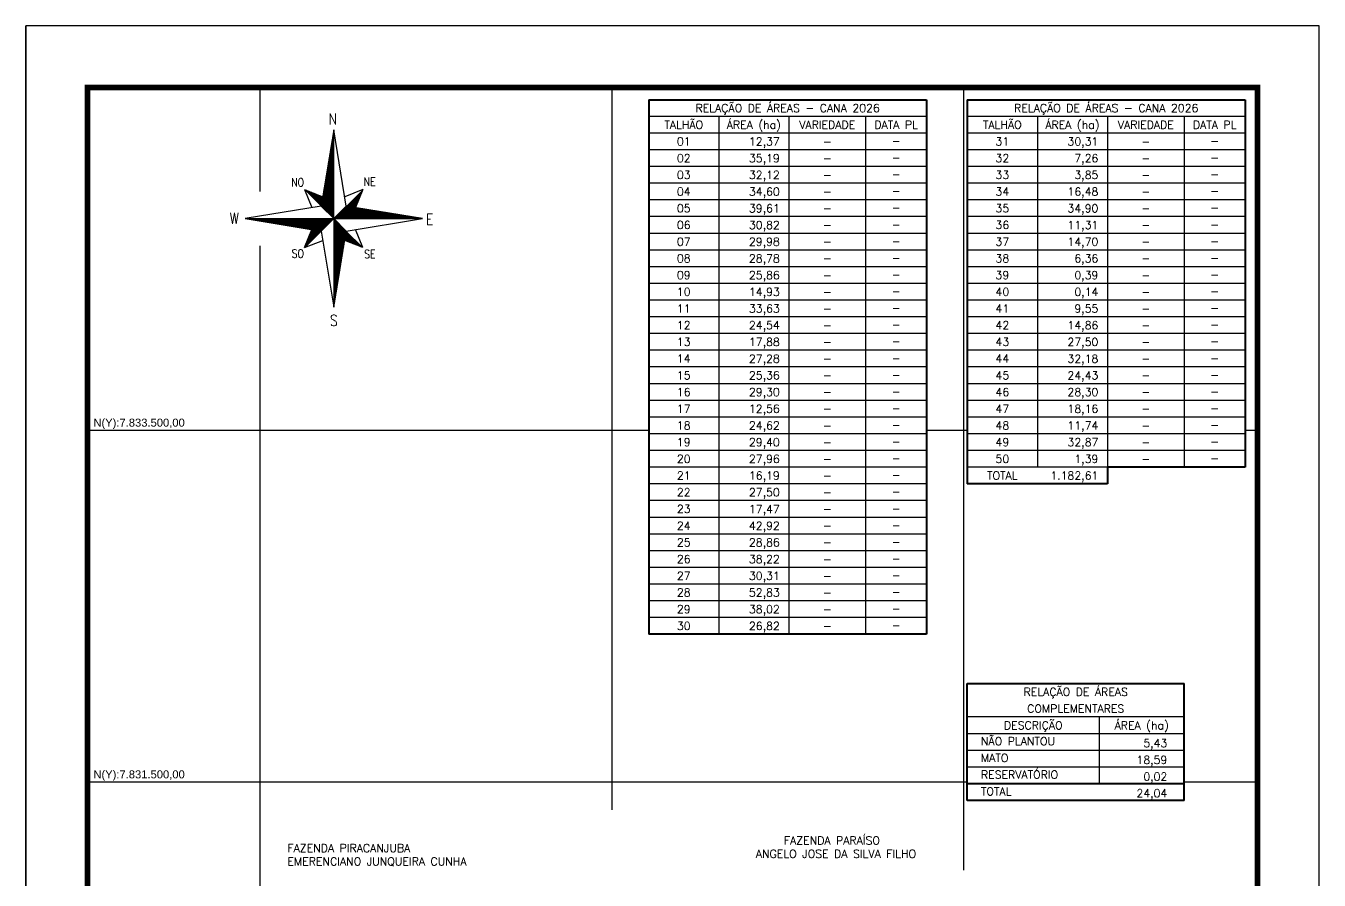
# Model space of a CAD drawing. Header units: millimetres. Extents: x 737971 to 745321, y 7825404 to 7835799.
# Drawn here: x 737971 to 745321, y 7830941 to 7835799 of the extents above; entities that cross this region are included whole.
import ezdxf
from ezdxf.enums import TextEntityAlignment as Align

# ---------------------------------------------------------------- set-up
doc = ezdxf.new("R2010")
doc.units = ezdxf.units.MM
doc.linetypes.add('LIN0', pattern=[0])
for name, color, linetype in [('MALHA', 8, 'Continuous'), ('MARGEM', 5, 'Continuous'), ('QUADRO_DE_AREAS_CANA_2026', 7, 'Continuous'), ('QUADRO_DE_AREAS_COMPLEMENTARES', 7, 'Continuous'), ('SETA_NORTE', 3, 'Continuous'), ('TEXTO', 7, 'Continuous')]:
    doc.layers.add(name, color=color, linetype=linetype)
doc.styles.add('ROMANS', font='romans')
doc.styles.add('Simplex', font='simplex.shx')
doc.styles.get("Standard").update_dxf_attribs({"font": 'arial.ttf'})

# ---------------------------------------------------------------- blocks, each defined once
blk = doc.blocks.new('A$C309442C0')
at = {"layer": 'SETA_NORTE', "linetype": 'Continuous'}
h = blk.add_hatch(dxfattribs=at)
h.set_pattern_fill('ANSI31', color=256, scale=0.1375, angle=-90, style=0)
h.set_pattern_definition([(315, (-215853.3434, 13873.16845), (0.3086963042, 0.3086963042), [])])
h.paths.add_polyline_path([(73.5, 97.4), (74.7, 104.9), (60, 110.8)])
h = blk.add_hatch(dxfattribs=at)
h.set_pattern_fill('ANSI31', color=256, scale=0.1375, angle=180, style=0)
h.set_pattern_definition([(225, (13869.59828, 216024.21475), (0.3086963042, -0.3086963042), [])])
h.paths.add_polyline_path([(93.8, 97.4), (101.4, 96.2), (107.3, 110.8)])
h = blk.add_hatch(dxfattribs=at)
h.set_pattern_fill('ANSI31', color=256, scale=0.1375, style=0)
h.set_pattern_definition([(45, (-13702.2971, -215849.77324), (-0.3086963042, 0.3086963042), [])])
h.paths.add_polyline_path([(73.5, 77), (65.9, 78.3), (60, 63.6)])
h = blk.add_hatch(dxfattribs=at)
h.set_pattern_fill('ANSI31', color=256, scale=0.1375, angle=90, style=0)
h.set_pattern_definition([(135, (216020.6446, -13698.72693), (-0.3086963042, -0.3086963042), [])])
h.paths.add_polyline_path([(93.8, 77), (92.6, 69.5), (107.3, 63.6)])
for p, q in [((83.4, 157.5), (83.7, 157.8)), ((83.5, 158.3), (83.7, 158.4)), ((83.6, 159), (83.7, 159.1)), ((81.3, 145.3), (83.7, 147.6)), ((81.5, 146.1), (83.7, 148.2)), ((81.6, 146.8), (83.7, 148.9)), ((81.7, 147.6), (83.7, 149.5)), ((81.8, 148.3), (83.7, 150.1)), ((82, 149.1), (83.7, 150.8)), ((82.1, 149.9), (83.7, 151.4)), ((82.2, 150.6), (83.7, 152.1)), ((82.3, 151.4), (83.7, 152.7)), ((82.5, 152.2), (83.7, 153.3)), ((82.6, 152.9), (83.7, 154)), ((82.7, 153.7), (83.7, 154.6)), ((82.9, 154.4), (83.7, 155.2)), ((83, 155.2), (83.7, 155.9)), ((83.1, 156), (83.7, 156.5)), ((83.2, 156.7), (83.7, 157.2)), ((79.2, 132.3), (83.7, 136.8)), ((79.3, 133.1), (83.7, 137.4)), ((79.5, 133.8), (83.7, 138)), ((79.6, 134.6), (83.7, 138.7)), ((79.7, 135.4), (83.7, 139.3)), ((79.8, 136.1), (83.7, 140)), ((80, 136.9), (83.7, 140.6)), ((80.1, 137.7), (83.7, 141.2)), ((80.2, 138.4), (83.7, 141.9)), ((80.3, 139.2), (83.7, 142.5)), ((80.5, 139.9), (83.7, 143.1)), ((80.6, 140.7), (83.7, 143.8)), ((80.7, 141.5), (83.7, 144.4)), ((80.8, 142.2), (83.7, 145)), ((81, 143), (83.7, 145.7)), ((81.1, 143.8), (83.7, 146.3)), ((81.2, 144.5), (83.7, 147)), ((77.2, 120.1), (83.7, 126.6)), ((77.3, 120.9), (83.7, 127.2)), ((77.4, 121.6), (83.7, 127.8)), ((77.6, 122.4), (83.7, 128.5)), ((77.7, 123.2), (83.7, 129.1)), ((77.8, 123.9), (83.7, 129.8)), ((78, 124.7), (83.7, 130.4)), ((78.1, 125.5), (83.7, 131)), ((78.2, 126.2), (83.7, 131.7)), ((78.3, 127), (83.7, 132.3)), ((78.5, 127.7), (83.7, 132.9)), ((78.6, 128.5), (83.7, 133.6)), ((78.7, 129.3), (83.7, 134.2)), ((78.8, 130), (83.7, 134.9)), ((79, 130.8), (83.7, 135.5)), ((79.1, 131.6), (83.7, 136.1)), ((75.1, 107.2), (83.7, 115.7)), ((75.2, 107.9), (83.7, 116.4)), ((75.3, 108.7), (83.7, 117)), ((75.4, 109.4), (83.7, 117.7)), ((75.6, 110.2), (83.7, 118.3)), ((75.7, 111), (83.7, 118.9)), ((75.8, 111.7), (83.7, 119.6)), ((75.9, 112.5), (83.7, 120.2)), ((76.1, 113.3), (83.7, 120.8)), ((76.2, 114), (83.7, 121.5)), ((76.3, 114.8), (83.7, 122.1)), ((76.4, 115.5), (83.7, 122.8)), ((76.6, 116.3), (83.7, 123.4)), ((76.7, 117.1), (83.7, 124)), ((76.8, 117.8), (83.7, 124.7)), ((76.9, 118.6), (83.7, 125.3)), ((77.1, 119.4), (83.7, 125.9)), ((60, 110.8), (74.7, 104.9)), ((60, 110.8), (65.9, 96.2)), ((73.5, 97.3), (83.7, 107.5)), ((73.6, 98), (83.7, 108.1)), ((73.7, 98.8), (83.7, 108.7)), ((73.8, 99.5), (83.7, 109.4)), ((73.8, 97), (83.7, 106.8)), ((73.9, 100.3), (83.7, 110)), ((74.1, 101.1), (83.7, 110.6)), ((74.2, 101.8), (83.7, 111.3)), ((74.2, 96.7), (83.7, 106.2)), ((74.3, 102.6), (83.7, 111.9)), ((74.4, 103.3), (83.7, 112.6)), ((74.5, 96.4), (83.7, 105.6)), ((74.6, 104.1), (83.7, 113.2)), ((74.7, 104.9), (83.7, 113.8)), ((74.8, 105.6), (83.7, 114.5)), ((74.9, 106.4), (83.7, 115.1)), ((107.3, 110.8), (92.6, 104.9)), ((107.3, 110.8), (101.4, 96.2)), ((74.8, 96.1), (83.7, 104.9)), ((75.1, 95.7), (83.7, 104.3)), ((75.4, 95.4), (83.7, 103.6)), ((75.8, 95.1), (83.7, 103)), ((76.1, 94.8), (83.7, 102.4)), ((76.4, 94.5), (83.7, 101.7)), ((76.7, 94.2), (83.7, 101.1)), ((77, 93.8), (83.7, 100.5)), ((77.4, 93.5), (83.7, 99.8)), ((77.7, 93.2), (83.7, 99.2)), ((78, 92.9), (83.7, 98.5)), ((78.3, 92.6), (83.7, 97.9)), ((78.6, 92.2), (83.7, 97.3)), ((78.9, 91.9), (83.7, 96.6)), ((79.3, 91.6), (83.7, 96)), ((79.6, 91.3), (83.7, 95.4)), ((79.9, 91), (83.7, 94.7)), ((83.8, 87.2), (94, 97.4)), ((84.4, 87.2), (94.5, 97.3)), ((85.1, 87.2), (95.1, 97.2)), ((85.7, 87.2), (95.6, 97.1)), ((86.3, 87.2), (96.2, 97)), ((87, 87.2), (96.7, 96.9)), ((87.6, 87.2), (97.2, 96.9)), ((88.3, 87.2), (97.8, 96.8)), ((88.9, 87.2), (98.3, 96.7)), ((89.5, 87.2), (98.9, 96.6)), ((90.2, 87.2), (99.4, 96.5)), ((90.8, 87.2), (100, 96.4)), ((91.4, 87.2), (100.5, 96.3)), ((92.1, 87.2), (101.1, 96.2)), ((92.7, 87.2), (101.6, 96.1)), ((93.4, 87.2), (102.2, 96)), ((94, 87.2), (102.7, 96)), ((94.6, 87.2), (103.3, 95.9)), ((95.3, 87.2), (103.8, 95.8)), ((95.9, 87.2), (104.4, 95.7)), ((96.5, 87.2), (104.9, 95.6)), ((97.2, 87.2), (105.5, 95.5)), ((97.8, 87.2), (106, 95.4)), ((98.4, 87.2), (106.5, 95.3)), ((99.1, 87.2), (107.1, 95.2)), ((99.7, 87.2), (107.6, 95.1)), ((100.4, 87.2), (108.2, 95.1)), ((101, 87.2), (108.7, 95)), ((101.6, 87.2), (109.3, 94.9)), ((102.3, 87.2), (109.8, 94.8)), ((102.9, 87.2), (110.4, 94.7)), ((103.5, 87.2), (110.9, 94.6)), ((104.2, 87.2), (111.5, 94.5)), ((11.8, 87.2), (11.8, 87.2)), ((12.3, 87.1), (12.4, 87.2)), ((12.9, 87), (13.1, 87.2)), ((13.4, 86.9), (13.7, 87.2)), ((14, 86.8), (14.4, 87.2)), ((14.5, 86.7), (15, 87.2)), ((15.1, 86.6), (15.6, 87.2)), ((15.6, 86.6), (16.3, 87.2)), ((16.2, 86.5), (16.9, 87.2)), ((16.7, 86.4), (17.5, 87.2)), ((17.2, 86.3), (18.2, 87.2)), ((17.8, 86.2), (18.8, 87.2)), ((18.3, 86.1), (19.5, 87.2)), ((18.9, 86), (20.1, 87.2)), ((19.4, 85.9), (20.7, 87.2)), ((20, 85.8), (21.4, 87.2)), ((20.5, 85.7), (22, 87.2)), ((21.1, 85.7), (22.6, 87.2)), ((21.6, 85.6), (23.3, 87.2)), ((22.2, 85.5), (23.9, 87.2)), ((22.7, 85.4), (24.6, 87.2)), ((23.3, 85.3), (25.2, 87.2)), ((23.8, 85.2), (25.8, 87.2)), ((24.4, 85.1), (26.5, 87.2)), ((24.9, 85), (27.1, 87.2)), ((25.5, 84.9), (27.7, 87.2)), ((26, 84.8), (28.4, 87.2)), ((26.5, 84.8), (29, 87.2)), ((27.1, 84.7), (29.6, 87.2)), ((27.6, 84.6), (30.3, 87.2)), ((28.2, 84.5), (30.9, 87.2)), ((28.7, 84.4), (31.6, 87.2)), ((29.3, 84.3), (32.2, 87.2)), ((29.8, 84.2), (32.8, 87.2)), ((30.4, 84.1), (33.5, 87.2)), ((30.9, 84), (34.1, 87.2)), ((31.5, 83.9), (34.7, 87.2)), ((32, 83.9), (35.4, 87.2)), ((32.6, 83.8), (36, 87.2)), ((33.1, 83.7), (36.7, 87.2)), ((33.7, 83.6), (37.3, 87.2)), ((34.2, 83.5), (37.9, 87.2)), ((34.7, 83.4), (38.6, 87.2)), ((35.3, 83.3), (39.2, 87.2)), ((35.8, 83.2), (39.8, 87.2)), ((36.4, 83.1), (40.5, 87.2)), ((36.9, 83), (41.1, 87.2)), ((37.5, 83), (41.8, 87.2)), ((38, 82.9), (42.4, 87.2)), ((38.6, 82.8), (43, 87.2)), ((39.1, 82.7), (43.7, 87.2)), ((39.7, 82.6), (44.3, 87.2)), ((40.2, 82.5), (44.9, 87.2)), ((40.8, 82.4), (45.6, 87.2)), ((41.3, 82.3), (46.2, 87.2)), ((41.9, 82.2), (46.8, 87.2)), ((42.4, 82.1), (47.5, 87.2)), ((43, 82.1), (48.1, 87.2)), ((43.5, 82), (48.8, 87.2)), ((44, 81.9), (49.4, 87.2)), ((44.6, 81.8), (50, 87.2)), ((45.1, 81.7), (50.7, 87.2)), ((45.7, 81.6), (51.3, 87.2)), ((46.2, 81.5), (51.9, 87.2)), ((46.8, 81.4), (52.6, 87.2)), ((47.3, 81.3), (53.2, 87.2)), ((47.9, 81.2), (53.9, 87.2)), ((48.4, 81.2), (54.5, 87.2)), ((49, 81.1), (55.1, 87.2)), ((49.5, 81), (55.8, 87.2)), ((50.1, 80.9), (56.4, 87.2)), ((50.6, 80.8), (57, 87.2)), ((51.2, 80.7), (57.7, 87.2)), ((51.7, 80.6), (58.3, 87.2)), ((52.3, 80.5), (59, 87.2)), ((52.8, 80.4), (59.6, 87.2)), ((53.3, 80.3), (60.2, 87.2)), ((53.9, 80.3), (60.9, 87.2)), ((54.4, 80.2), (61.5, 87.2)), ((55, 80.1), (62.1, 87.2)), ((55.5, 80), (62.8, 87.2)), ((56.1, 79.9), (63.4, 87.2)), ((56.6, 79.8), (64, 87.2)), ((57.2, 79.7), (64.7, 87.2)), ((57.7, 79.6), (65.3, 87.2)), ((58.3, 79.5), (66, 87.2)), ((58.8, 79.4), (66.6, 87.2)), ((59.4, 79.4), (67.2, 87.2)), ((59.9, 79.3), (67.9, 87.2)), ((83.7, 87.2), (60, 63.6)), ((60.5, 79.2), (68.5, 87.2)), ((61, 79.1), (69.1, 87.2)), ((61.5, 79), (69.8, 87.2)), ((62.1, 78.9), (70.4, 87.2)), ((62.6, 78.8), (71.1, 87.2)), ((63.2, 78.7), (71.7, 87.2)), ((63.7, 78.6), (72.3, 87.2)), ((64.3, 78.5), (73, 87.2)), ((64.8, 78.4), (73.6, 87.2)), ((65.4, 78.4), (74.2, 87.2)), ((65.9, 78.3), (74.9, 87.2)), ((66.5, 78.2), (75.5, 87.2)), ((67, 78.1), (76.2, 87.2)), ((67.6, 78), (76.8, 87.2)), ((68.1, 77.9), (77.4, 87.2)), ((68.7, 77.8), (78.1, 87.2)), ((69.2, 77.7), (78.7, 87.2)), ((69.8, 77.6), (79.3, 87.2)), ((70.3, 77.5), (80, 87.2)), ((70.8, 77.5), (80.6, 87.2)), ((71.4, 77.4), (81.2, 87.2)), ((71.9, 77.3), (81.9, 87.2)), ((72.5, 77.2), (82.5, 87.2)), ((73, 77.1), (83.2, 87.2)), ((80.2, 90.7), (83.7, 94.1)), ((80.5, 90.3), (83.7, 93.4)), ((80.9, 90), (83.7, 92.8)), ((81.2, 89.7), (83.7, 92.2)), ((81.5, 89.4), (83.7, 91.5)), ((81.8, 89.1), (83.7, 90.9)), ((82.1, 88.7), (83.7, 90.3)), ((82.4, 88.4), (83.7, 89.6)), ((82.8, 88.1), (83.7, 89)), ((83.1, 87.8), (83.7, 88.4)), ((83.4, 87.5), (83.7, 87.7)), ((83.7, 87.1), (83.7, 87.1)), ((83.7, 86.4), (84, 86.8)), ((83.7, 85.8), (84.4, 86.5)), ((83.7, 85.2), (84.7, 86.2)), ((83.7, 84.5), (85, 85.9)), ((83.7, 83.9), (85.3, 85.6)), ((83.7, 83.3), (85.6, 85.2)), ((83.7, 82.6), (86, 84.9)), ((83.7, 82), (86.3, 84.6)), ((83.7, 81.3), (86.6, 84.3)), ((104.8, 87.2), (112, 94.4)), ((105.5, 87.2), (112.6, 94.3)), ((106.1, 87.2), (113.1, 94.2)), ((106.7, 87.2), (113.7, 94.1)), ((107.4, 87.2), (114.2, 94.1)), ((108, 87.2), (114.8, 94)), ((108.6, 87.2), (115.3, 93.9)), ((109.3, 87.2), (115.8, 93.8)), ((109.9, 87.2), (116.4, 93.7)), ((110.6, 87.2), (116.9, 93.6)), ((111.2, 87.2), (117.5, 93.5)), ((111.8, 87.2), (118, 93.4)), ((112.5, 87.2), (118.6, 93.3)), ((113.1, 87.2), (119.1, 93.2)), ((113.7, 87.2), (119.7, 93.2)), ((114.4, 87.2), (120.2, 93.1)), ((115, 87.2), (120.8, 93)), ((115.6, 87.2), (121.3, 92.9)), ((116.3, 87.2), (121.9, 92.8)), ((116.9, 87.2), (122.4, 92.7)), ((117.6, 87.2), (123, 92.6)), ((118.2, 87.2), (123.5, 92.5)), ((118.8, 87.2), (124, 92.4)), ((119.5, 87.2), (124.6, 92.3)), ((120.1, 87.2), (125.1, 92.3)), ((120.7, 87.2), (125.7, 92.2)), ((121.4, 87.2), (126.2, 92.1)), ((122, 87.2), (126.8, 92)), ((122.7, 87.2), (127.3, 91.9)), ((123.3, 87.2), (127.9, 91.8)), ((123.9, 87.2), (128.4, 91.7)), ((124.6, 87.2), (129, 91.6)), ((125.2, 87.2), (129.5, 91.5)), ((125.8, 87.2), (130.1, 91.4)), ((126.5, 87.2), (130.6, 91.4)), ((127.1, 87.2), (131.2, 91.3)), ((127.8, 87.2), (131.7, 91.2)), ((128.4, 87.2), (132.3, 91.1)), ((129, 87.2), (132.8, 91)), ((129.7, 87.2), (133.3, 90.9)), ((130.3, 87.2), (133.9, 90.8)), ((130.9, 87.2), (134.4, 90.7)), ((131.6, 87.2), (135, 90.6)), ((132.2, 87.2), (135.5, 90.5)), ((132.8, 87.2), (136.1, 90.5)), ((133.5, 87.2), (136.6, 90.4)), ((134.1, 87.2), (137.2, 90.3)), ((134.8, 87.2), (137.7, 90.2)), ((135.4, 87.2), (138.3, 90.1)), ((136, 87.2), (138.8, 90)), ((136.7, 87.2), (139.4, 89.9)), ((137.3, 87.2), (139.9, 89.8)), ((137.9, 87.2), (140.5, 89.7)), ((138.6, 87.2), (141, 89.6)), ((139.2, 87.2), (141.6, 89.6)), ((139.9, 87.2), (142.1, 89.5)), ((140.5, 87.2), (142.6, 89.4)), ((141.1, 87.2), (143.2, 89.3)), ((141.8, 87.2), (143.7, 89.2)), ((142.4, 87.2), (144.3, 89.1)), ((143, 87.2), (144.8, 89)), ((143.7, 87.2), (145.4, 88.9)), ((144.3, 87.2), (145.9, 88.8)), ((144.9, 87.2), (146.5, 88.7)), ((145.6, 87.2), (147, 88.7)), ((146.2, 87.2), (147.6, 88.6)), ((146.9, 87.2), (148.1, 88.5)), ((147.5, 87.2), (148.7, 88.4)), ((148.1, 87.2), (149.2, 88.3)), ((148.8, 87.2), (149.8, 88.2)), ((149.4, 87.2), (150.3, 88.1)), ((150, 87.2), (150.8, 88)), ((150.7, 87.2), (151.4, 87.9)), ((151.3, 87.2), (151.9, 87.8)), ((152, 87.2), (152.5, 87.8)), ((152.6, 87.2), (153, 87.7)), ((153.2, 87.2), (153.6, 87.6)), ((153.9, 87.2), (154.1, 87.5)), ((154.5, 87.2), (154.7, 87.4)), ((155.1, 87.2), (155.2, 87.3)), ((60, 63.6), (65.9, 78.3)), ((83.7, 80.7), (86.9, 84)), ((83.7, 80.1), (87.2, 83.6)), ((83.7, 79.4), (87.5, 83.3)), ((83.7, 78.8), (87.9, 83)), ((83.7, 78.2), (88.2, 82.7)), ((83.7, 77.5), (88.5, 82.4)), ((83.7, 76.9), (88.8, 82.1)), ((83.7, 76.2), (89.1, 81.7)), ((83.7, 75.6), (89.5, 81.4)), ((83.7, 75), (89.8, 81.1)), ((83.7, 74.3), (90.1, 80.8)), ((83.7, 73.7), (90.4, 80.5)), ((83.7, 73.1), (90.7, 80.1)), ((83.7, 72.4), (91, 79.8)), ((83.7, 71.8), (91.4, 79.5)), ((83.7, 71.2), (91.7, 79.2)), ((83.7, 70.5), (92, 78.9)), ((83.7, 69.9), (92.3, 78.5)), ((83.7, 69.2), (92.6, 78.2)), ((83.7, 68.6), (93, 77.9)), ((83.7, 68), (93.3, 77.6)), ((83.7, 67.3), (93.6, 77.3)), ((83.7, 66.7), (93.8, 76.9)), ((83.7, 66.1), (93.7, 76.1)), ((83.7, 65.4), (93.6, 75.3)), ((83.7, 64.8), (93.4, 74.6)), ((83.7, 64.1), (93.3, 73.8)), ((107.3, 63.6), (101.4, 78.3)), ((60, 63.6), (74.7, 69.5)), ((83.7, 63.5), (93.2, 73)), ((83.7, 62.9), (93.1, 72.3)), ((83.7, 62.2), (92.9, 71.5)), ((83.7, 61.6), (92.8, 70.8)), ((83.7, 61), (92.7, 70)), ((83.7, 60.3), (92.6, 69.2)), ((83.7, 59.7), (92.4, 68.5)), ((83.7, 59), (92.3, 67.7)), ((83.7, 58.4), (92.2, 66.9)), ((83.7, 57.8), (92.1, 66.2)), ((83.7, 57.1), (91.9, 65.4)), ((83.7, 56.5), (91.8, 64.7)), ((83.7, 55.9), (91.7, 63.9)), ((83.7, 55.2), (91.6, 63.1)), ((107.3, 63.6), (92.6, 69.5)), ((83.7, 54.6), (91.4, 62.4)), ((83.7, 54), (91.3, 61.6)), ((83.7, 53.3), (91.2, 60.8)), ((83.7, 52.7), (91.1, 60.1)), ((83.7, 52), (90.9, 59.3)), ((83.7, 51.4), (90.8, 58.6)), ((83.7, 50.8), (90.7, 57.8)), ((83.7, 50.1), (90.5, 57)), ((83.7, 49.5), (90.4, 56.3)), ((83.7, 48.9), (90.3, 55.5)), ((83.7, 48.2), (90.2, 54.7)), ((83.7, 47.6), (90, 54)), ((83.7, 46.9), (89.9, 53.2)), ((83.7, 46.3), (89.8, 52.5)), ((83.7, 45.7), (89.7, 51.7)), ((83.7, 45), (89.5, 50.9)), ((83.7, 44.4), (89.4, 50.2)), ((83.7, 43.8), (89.3, 49.4)), ((83.7, 43.1), (89.2, 48.6)), ((83.7, 42.5), (89, 47.9)), ((83.7, 41.8), (88.9, 47.1)), ((83.7, 41.2), (88.8, 46.3)), ((83.7, 40.6), (88.7, 45.6)), ((83.7, 39.9), (88.5, 44.8)), ((83.7, 39.3), (88.4, 44.1)), ((83.7, 38.7), (88.3, 43.3)), ((83.7, 38), (88.2, 42.5)), ((83.7, 37.4), (88, 41.8)), ((83.7, 36.8), (87.9, 41)), ((83.7, 36.1), (87.8, 40.2)), ((83.7, 35.5), (87.7, 39.5)), ((83.7, 34.8), (87.5, 38.7)), ((83.7, 34.2), (87.4, 38)), ((83.7, 33.6), (87.3, 37.2)), ((83.7, 32.9), (87.2, 36.4)), ((83.7, 32.3), (87, 35.7)), ((83.7, 31.7), (86.9, 34.9)), ((83.7, 31), (86.8, 34.1)), ((83.7, 30.4), (86.7, 33.4)), ((83.7, 29.7), (86.5, 32.6)), ((83.7, 29.1), (86.4, 31.9)), ((83.7, 28.5), (86.3, 31.1)), ((83.7, 27.8), (86.2, 30.3)), ((83.7, 27.2), (86, 29.6)), ((83.7, 26.6), (85.9, 28.8)), ((83.7, 25.9), (85.8, 28)), ((83.7, 25.3), (85.6, 27.3)), ((83.7, 24.6), (85.5, 26.5)), ((83.7, 24), (85.4, 25.8)), ((83.7, 23.4), (85.3, 25)), ((83.7, 22.7), (85.1, 24.2)), ((83.7, 22.1), (85, 23.5)), ((83.7, 21.5), (84.9, 22.7)), ((83.7, 20.8), (84.8, 21.9)), ((83.7, 20.2), (84.6, 21.2)), ((83.7, 19.6), (84.5, 20.4)), ((83.7, 18.9), (84.4, 19.7)), ((83.7, 18.3), (84.3, 18.9)), ((83.7, 17.6), (84.1, 18.1)), ((83.7, 17), (84, 17.4)), ((83.7, 16.4), (83.9, 16.6)), ((83.7, 15.7), (83.8, 15.8))]:
    blk.add_line(p, q, dxfattribs=at)
blk.add_lwpolyline([(93.8, 77), (155.7, 87.2), (93.8, 97.4), (83.7, 159.3), (73.5, 97.4), (11.6, 87.2), (73.5, 77), (83.7, 15.1)], close=True, dxfattribs=at)
for points in [[(83.7, 87.2), (83.7, 159.3)], [(83.7, 87.2), (73.5, 97.4)], [(83.7, 87.2), (93.8, 97.4)], [(11.6, 87.2), (155.7, 87.2)], [(83.7, 87.2), (73.5, 77)], [(83.7, 87.2), (93.8, 77)], [(83.7, 87.2), (83.7, 15.1)]]:
    blk.add_lwpolyline(points, dxfattribs=at)
at = {"layer": 'SETA_NORTE', "color": 7, "lineweight": 30, "style": 'ROMANS', "width": 0.8}
for s, height, p in [('N ', 8.94, (79.5, 163.6)), ('NO', 6.88, (49.1, 113.2)), ('NE', 6.87, (108, 113.7)), ('W', 8.94, (-0.7, 82.9)), ('E', 8.94, (158.6, 82.1)), ('SO', 6.88, (49.5, 55.3)), ('SE', 6.87, (108.3, 55)), ('S', 8.94, (80.6, 0))]:
    blk.add_text(s, height=height, dxfattribs=at).set_placement(p)

msp = doc.modelspace()

# ---------------------------------------------------------------- linework, layer by layer
at = {"layer": 'MALHA', "color": 8}
for points in [[(739300, 7835448.7), (739300, 7834857.5)], [(741300, 7835448.7), (741300, 7831340.6)], [(743300, 7835448.7), (743300, 7830996.9)], [(739300, 7834548.4), (739300, 7830851.6)], [(738320.7, 7833500), (741510.3, 7833500)], [(743090.1, 7833500), (743320.8, 7833500)], [(744900.7, 7833500), (744970.7, 7833500)], [(738320.7, 7831500), (743320.8, 7831500)], [(744553.7, 7831500), (744970.7, 7831500)]]:
    msp.add_lwpolyline(points, dxfattribs=at)
at = {"layer": 'MARGEM', "color": 174, "linetype": 'LIN0'}
msp.add_line((737970.7, 7825403.7), (737970.7, 7835798.7), dxfattribs=at)
at = {"layer": 'MARGEM', "color": 174, "linetype": 'LIN0', "flags": 128}
msp.add_lwpolyline([(745320.7, 7825403.7), (745320.7, 7835798.7), (737970.7, 7835798.7), (737970.7, 7825403.7)], close=True, dxfattribs=at)
at = {"layer": 'MARGEM', "color": 174, "linetype": 'LIN0', "const_width": 31.8, "flags": 128}
msp.add_lwpolyline([(744970.7, 7826574.1), (744970.7, 7835448.7), (738320.7, 7835448.7), (738320.7, 7826574.1)], close=True, dxfattribs=at)
at = {"layer": 'QUADRO_DE_AREAS_CANA_2026', "color": 174, "linetype": 'ByBlock', "lineweight": 40}
for p, q in [((741510.3, 7835378.7), (741510.3, 7832338.9)), ((741510.3, 7835378.7), (743090.1, 7835378.7)), ((743090.1, 7835378.7), (743090.1, 7832338.9)), ((743320.8, 7835378.7), (743320.8, 7833288.9)), ((743320.8, 7835378.7), (744900.7, 7835378.7)), ((744900.7, 7835378.7), (744900.7, 7833288.9)), ((743320.8, 7833288.9), (743320.8, 7833193.9)), ((744117.8, 7833288.9), (744117.8, 7833193.9)), ((744900.7, 7833288.9), (744117.8, 7833288.9)), ((744117.8, 7833193.9), (743320.8, 7833193.9)), ((743090.1, 7832338.9), (741510.3, 7832338.9))]:
    msp.add_line(p, q, dxfattribs=at)
at = {"layer": 'QUADRO_DE_AREAS_CANA_2026', "linetype": 'Continuous'}
for p, q in [((743090.1, 7835283.7), (741510.3, 7835283.7)), ((741908.8, 7835283.7), (741908.8, 7832338.9)), ((742307.3, 7835283.7), (742307.3, 7832338.9)), ((742743.1, 7835283.7), (742743.1, 7832338.9)), ((744900.7, 7835283.7), (743320.8, 7835283.7)), ((743719.3, 7835283.7), (743719.3, 7833288.9)), ((744117.8, 7835283.7), (744117.8, 7833288.9)), ((744553.7, 7835283.7), (744553.7, 7833288.9)), ((743090.1, 7835188.7), (741510.3, 7835188.7)), ((744900.7, 7835188.7), (743320.8, 7835188.7)), ((743090.1, 7835093.8), (741510.3, 7835093.8)), ((744900.7, 7835093.8), (743320.8, 7835093.8)), ((743090.1, 7834998.8), (741510.3, 7834998.8)), ((744900.7, 7834998.8), (743320.8, 7834998.8)), ((743090.1, 7834903.8), (741510.3, 7834903.8)), ((744900.7, 7834903.8), (743320.8, 7834903.8)), ((743090.1, 7834808.8), (741510.3, 7834808.8)), ((744900.7, 7834808.8), (743320.8, 7834808.8)), ((743090.1, 7834713.8), (741510.3, 7834713.8)), ((744900.7, 7834713.8), (743320.8, 7834713.8)), ((743090.1, 7834618.8), (741510.3, 7834618.8)), ((744900.7, 7834618.8), (743320.8, 7834618.8)), ((743090.1, 7834523.8), (741510.3, 7834523.8)), ((744900.7, 7834523.8), (743320.8, 7834523.8)), ((743090.1, 7834428.8), (741510.3, 7834428.8)), ((744900.7, 7834428.8), (743320.8, 7834428.8)), ((743090.1, 7834333.8), (741510.3, 7834333.8)), ((744900.7, 7834333.8), (743320.8, 7834333.8)), ((743090.1, 7834238.8), (741510.3, 7834238.8)), ((744900.7, 7834238.8), (743320.8, 7834238.8)), ((743090.1, 7834143.8), (741510.3, 7834143.8)), ((744900.7, 7834143.8), (743320.8, 7834143.8)), ((743090.1, 7834048.8), (741510.3, 7834048.8)), ((744900.7, 7834048.8), (743320.8, 7834048.8)), ((743090.1, 7833953.8), (741510.3, 7833953.8)), ((744900.7, 7833953.8), (743320.8, 7833953.8)), ((743090.1, 7833858.8), (741510.3, 7833858.8)), ((744900.7, 7833858.8), (743320.8, 7833858.8)), ((743090.1, 7833763.8), (741510.3, 7833763.8)), ((744900.7, 7833763.8), (743320.8, 7833763.8)), ((743090.1, 7833668.9), (741510.3, 7833668.9)), ((744900.7, 7833668.9), (743320.8, 7833668.9)), ((743090.1, 7833573.9), (741510.3, 7833573.9)), ((744900.7, 7833573.9), (743320.8, 7833573.9)), ((743090.1, 7833478.9), (741510.3, 7833478.9)), ((744900.7, 7833478.9), (743320.8, 7833478.9)), ((743090.1, 7833383.9), (741510.3, 7833383.9)), ((744900.7, 7833383.9), (743320.8, 7833383.9)), ((743090.1, 7833288.9), (741510.3, 7833288.9)), ((744117.8, 7833288.9), (743320.8, 7833288.9)), ((743090.1, 7833193.9), (741510.3, 7833193.9)), ((743090.1, 7833098.9), (741510.3, 7833098.9)), ((743090.1, 7833003.9), (741510.3, 7833003.9)), ((743090.1, 7832908.9), (741510.3, 7832908.9)), ((743090.1, 7832813.9), (741510.3, 7832813.9)), ((743090.1, 7832718.9), (741510.3, 7832718.9)), ((743090.1, 7832623.9), (741510.3, 7832623.9)), ((743090.1, 7832528.9), (741510.3, 7832528.9)), ((743090.1, 7832433.9), (741510.3, 7832433.9))]:
    msp.add_line(p, q, dxfattribs=at)
at = {"layer": 'QUADRO_DE_AREAS_COMPLEMENTARES', "color": 174, "linetype": 'ByBlock', "lineweight": 40}
for p, q in [((743320.8, 7831393.6), (743320.8, 7832058.5)), ((743320.8, 7832058.5), (744553.7, 7832058.5)), ((744553.7, 7831393.6), (744553.7, 7832058.5)), ((744553.7, 7831488.6), (743320.8, 7831488.6)), ((744553.7, 7831393.6), (743320.8, 7831393.6))]:
    msp.add_line(p, q, dxfattribs=at)
at = {"layer": 'QUADRO_DE_AREAS_COMPLEMENTARES', "linetype": 'Continuous'}
for p, q in [((744553.7, 7831868.6), (743320.8, 7831868.6)), ((744071.3, 7831868.6), (744071.3, 7831488.6)), ((744553.7, 7831773.6), (743320.8, 7831773.6)), ((744553.7, 7831678.6), (743320.8, 7831678.6)), ((744553.7, 7831583.6), (743320.8, 7831583.6))]:
    msp.add_line(p, q, dxfattribs=at)

# ---------------------------------------------------------------- block references
at = {"layer": 'SETA_NORTE', "linetype": 'ByBlock', "xscale": 7, "yscale": 7, "zscale": 7}
msp.add_blockref('A$C309442C0', (739135.1, 7834092.4), dxfattribs=at)

# ---------------------------------------------------------------- texts
at = {"layer": 'MALHA'}
for s, p in [('N(Y):7.833.500,00', (738354.4, 7833506)), ('N(Y):7.831.500,00', (738354.4, 7831506))]:
    msp.add_text(s, height=45.5, dxfattribs=at).set_placement(p, align=Align.BOTTOM_LEFT)
at = {"layer": 'QUADRO_DE_AREAS_CANA_2026', "linetype": 'Continuous', "style": 'Simplex'}
for s, p in [('RELAÇÃO DE ÁREAS - CANA 2026', (742300.2, 7835331.2)), ('RELAÇÃO DE ÁREAS - CANA 2026', (744110.8, 7835331.2)), ('TALHÃO', (741709.5, 7835236.2)), ('ÁREA (ha)', (742108, 7835236.2)), ('VARIEDADE', (742525.2, 7835236.2)), ('DATA PL', (742916.6, 7835236.2)), ('TALHÃO', (743520.1, 7835236.2)), ('ÁREA (ha)', (743918.6, 7835236.2)), ('VARIEDADE', (744335.8, 7835236.2)), ('DATA PL', (744727.2, 7835236.2)), ('01', (741709.5, 7835141.3)), ('-', (742525.2, 7835141.3)), ('-', (742916.6, 7835144.3)), ('31', (743520.1, 7835141.3)), ('-', (744335.8, 7835141.3)), ('-', (744727.1, 7835144.3)), ('02', (741709.5, 7835046.3)), ('-', (742525.2, 7835046.3)), ('-', (742916.6, 7835049.3)), ('32', (743520.1, 7835046.3)), ('-', (744335.8, 7835046.3)), ('-', (744727.1, 7835049.3)), ('03', (741709.5, 7834951.3)), ('33', (743520.1, 7834951.3)), ('-', (742525.2, 7834951.3)), ('-', (742916.6, 7834954.3)), ('-', (744335.8, 7834951.3)), ('-', (744727.1, 7834954.3)), ('04', (741709.5, 7834856.3)), ('-', (742525.2, 7834856.3)), ('-', (742916.6, 7834859.4)), ('34', (743520.1, 7834856.3)), ('-', (744335.8, 7834856.3)), ('-', (744727.1, 7834859.4)), ('05', (741709.5, 7834761.3)), ('-', (742525.2, 7834761.3)), ('-', (742916.6, 7834764.4)), ('35', (743520.1, 7834761.3)), ('-', (744335.8, 7834761.3)), ('-', (744727.1, 7834764.4)), ('06', (741709.5, 7834666.3)), ('-', (742525.2, 7834666.3)), ('-', (742916.6, 7834669.4)), ('36', (743520.1, 7834666.3)), ('-', (744335.8, 7834666.3)), ('-', (744727.1, 7834669.4)), ('07', (741709.5, 7834571.3)), ('37', (743520.1, 7834571.3)), ('-', (742525.2, 7834571.3)), ('-', (742916.6, 7834574.4)), ('-', (744335.8, 7834571.3)), ('-', (744727.1, 7834574.4)), ('08', (741709.5, 7834476.3)), ('-', (742525.2, 7834476.3)), ('-', (742916.6, 7834479.4)), ('38', (743520.1, 7834476.3)), ('-', (744335.8, 7834476.3)), ('-', (744727.1, 7834479.4)), ('09', (741709.5, 7834381.3)), ('-', (742525.2, 7834381.3)), ('-', (742916.6, 7834384.4)), ('39', (743520.1, 7834381.3)), ('-', (744335.8, 7834381.3)), ('-', (744727.1, 7834384.4)), ('10', (741709.5, 7834286.3)), ('40', (743520.1, 7834286.3)), ('-', (742525.2, 7834286.3)), ('-', (742916.6, 7834289.4)), ('-', (744335.8, 7834286.3)), ('-', (744727.1, 7834289.4)), ('11', (741709.5, 7834191.3)), ('-', (742525.2, 7834191.3)), ('-', (742916.6, 7834194.4)), ('41', (743520.1, 7834191.3)), ('-', (744335.8, 7834191.3)), ('-', (744727.1, 7834194.4)), ('12', (741709.5, 7834096.3)), ('-', (742525.2, 7834096.3)), ('-', (742916.6, 7834099.4)), ('42', (743520.1, 7834096.3)), ('-', (744335.8, 7834096.3)), ('-', (744727.1, 7834099.4)), ('13', (741709.5, 7834001.3)), ('-', (742525.2, 7834001.3)), ('-', (742916.6, 7834004.4)), ('43', (743520.1, 7834001.3)), ('-', (744335.8, 7834001.3)), ('-', (744727.1, 7834004.4)), ('14', (741709.5, 7833906.3)), ('44', (743520.1, 7833906.3)), ('-', (742525.2, 7833906.3)), ('-', (742916.6, 7833909.4)), ('-', (744335.8, 7833906.3)), ('-', (744727.1, 7833909.4)), ('15', (741709.5, 7833811.3)), ('-', (742525.2, 7833811.3)), ('-', (742916.6, 7833814.4)), ('45', (743520.1, 7833811.3)), ('-', (744335.8, 7833811.3)), ('-', (744727.1, 7833814.4)), ('16', (741709.5, 7833716.3)), ('-', (742525.2, 7833716.3)), ('-', (742916.6, 7833719.4)), ('46', (743520.1, 7833716.3)), ('-', (744335.8, 7833716.3)), ('-', (744727.1, 7833719.4)), ('17', (741709.5, 7833621.4)), ('47', (743520.1, 7833621.4)), ('-', (742525.2, 7833621.4)), ('-', (742916.6, 7833624.4)), ('-', (744335.8, 7833621.4)), ('-', (744727.1, 7833624.4)), ('18', (741709.5, 7833526.4)), ('-', (742525.2, 7833526.4)), ('-', (742916.6, 7833529.4)), ('48', (743520.1, 7833526.4)), ('-', (744335.8, 7833526.4)), ('-', (744727.1, 7833529.4)), ('19', (741709.5, 7833431.4)), ('-', (742525.2, 7833431.4)), ('-', (742916.6, 7833434.5)), ('49', (743520.1, 7833431.4)), ('-', (744335.8, 7833431.4)), ('-', (744727.1, 7833434.5)), ('20', (741709.5, 7833336.4)), ('-', (742916.6, 7833339.5)), ('50', (743520.1, 7833336.4)), ('-', (744727.1, 7833339.5)), ('21', (741709.5, 7833241.4)), ('-', (742525.2, 7833336.4)), ('TOTAL', (743520.1, 7833241.4)), ('-', (744335.8, 7833336.4)), ('-', (742525.2, 7833241.4)), ('-', (742916.6, 7833244.5)), ('22', (741709.5, 7833146.4)), ('-', (742525.2, 7833146.4)), ('-', (742916.6, 7833149.5)), ('23', (741709.5, 7833051.4)), ('-', (742525.2, 7833051.4)), ('-', (742916.6, 7833054.5)), ('24', (741709.5, 7832956.4)), ('-', (742525.2, 7832956.4)), ('-', (742916.6, 7832959.5)), ('25', (741709.5, 7832861.4)), ('-', (742525.2, 7832861.4)), ('-', (742916.6, 7832864.5)), ('26', (741709.5, 7832766.4)), ('-', (742525.2, 7832766.4)), ('-', (742916.6, 7832769.5)), ('27', (741709.5, 7832671.4)), ('-', (742525.2, 7832671.4)), ('-', (742916.6, 7832674.5)), ('28', (741709.5, 7832576.4)), ('-', (742525.2, 7832576.4)), ('-', (742916.6, 7832579.5)), ('29', (741709.5, 7832481.4)), ('-', (742525.2, 7832481.4)), ('-', (742916.6, 7832484.5)), ('30', (741709.5, 7832386.4)), ('-', (742525.2, 7832386.4)), ('-', (742916.6, 7832389.5))]:
    msp.add_text(s, height=45.5, dxfattribs=at).set_placement(p, align=Align.MIDDLE_CENTER)
for s, p in [('12,37', (742255.4, 7835118.3)), ('30,31', (744066, 7835118.3)), ('35,19', (742255.4, 7835023.3)), ('7,26', (744066, 7835023.3)), ('32,12', (742255.4, 7834928.3)), ('3,85', (744066, 7834928.3)), ('34,60', (742255.4, 7834833.3)), ('16,48', (744066, 7834833.3)), ('39,61', (742255.4, 7834738.3)), ('34,90', (744066, 7834738.3)), ('30,82', (742255.4, 7834643.3)), ('11,31', (744066, 7834643.3)), ('29,98', (742255.4, 7834548.3)), ('14,70', (744066, 7834548.3)), ('28,78', (742255.4, 7834453.3)), ('6,36', (744066, 7834453.3)), ('25,86', (742255.4, 7834358.3)), ('0,39', (744066, 7834358.3)), ('14,93', (742255.4, 7834263.3)), ('0,14', (744066, 7834263.3)), ('33,63', (742255.4, 7834168.3)), ('9,55', (744066, 7834168.3)), ('24,54', (742255.4, 7834073.3)), ('14,86', (744066, 7834073.3)), ('17,88', (742255.4, 7833978.3)), ('27,50', (744066, 7833978.3)), ('27,28', (742255.4, 7833883.3)), ('32,18', (744066, 7833883.3)), ('25,36', (742255.4, 7833788.4)), ('24,43', (744066, 7833788.4)), ('29,30', (742255.4, 7833693.4)), ('28,30', (744066, 7833693.4)), ('12,56', (742255.4, 7833598.4)), ('18,16', (744066, 7833598.4)), ('24,62', (742255.4, 7833503.4)), ('11,74', (744066, 7833503.4)), ('29,40', (742255.4, 7833408.4)), ('32,87', (744066, 7833408.4)), ('27,96', (742255.4, 7833313.4)), ('1,39', (744066, 7833313.4)), ('16,19', (742255.4, 7833218.4)), ('1.182,61', (744066, 7833218.4)), ('27,50', (742255.4, 7833123.4)), ('17,47', (742255.4, 7833028.4)), ('42,92', (742255.4, 7832933.4)), ('28,86', (742255.4, 7832838.4)), ('38,22', (742255.4, 7832743.4)), ('30,31', (742255.4, 7832648.4)), ('52,83', (742255.4, 7832553.4)), ('38,02', (742255.4, 7832458.4)), ('26,82', (742255.4, 7832363.5))]:
    msp.add_text(s, height=45.5, dxfattribs=at).set_placement(p, align=Align.RIGHT)
at = {"layer": 'QUADRO_DE_AREAS_COMPLEMENTARES', "linetype": 'Continuous', "style": 'Simplex'}
for s, p in [('RELAÇÃO DE ÁREAS', (743937.3, 7832011)), ('COMPLEMENTARES', (743937.3, 7831916)), ('DESCRIÇÃO', (743696.1, 7831821.1)), ('ÁREA (ha)', (744312.5, 7831821.1))]:
    msp.add_text(s, height=45.5, dxfattribs=at).set_placement(p, align=Align.MIDDLE_CENTER)
for s, p in [('NÃO PLANTOU', (743398.6, 7831730.8)), ('MATO', (743398.6, 7831635.8)), ('RESERVATÓRIO', (743398.6, 7831540.8)), ('TOTAL', (743398.6, 7831445.8))]:
    msp.add_text(s, height=45.5, dxfattribs=at).set_placement(p, align=Align.MIDDLE_LEFT)
for s, p in [('5,43', (744457.9, 7831697)), ('18,59', (744457.9, 7831602)), ('0,02', (744457.9, 7831507)), ('24,04', (744457.9, 7831412))]:
    msp.add_text(s, height=45.5, dxfattribs=at).set_placement(p, align=Align.RIGHT)
at = {"layer": 'TEXTO', "char_height": 45.5, "attachment_point": 1, "style": 'Simplex'}
for s, insert, width in [('{\\Fsimplex.shx;\\W9.83785; }FAZENDA PIRACANJUBA^J{\\Fsimplex.shx;\\W9.83785; }EMERENCIANO JUNQUEIRA CUNHA', (739150.3, 7831145.6), 1635.483), ('{\\Fsimplex.shx;\\W6.99727;  }FAZENDA PARAÍSO\\P{\\Fsimplex.shx;\\W8.88927; }ANGELO JOSE DA SILVA FILHO', (741842.2, 7831189.1), 1787.05)]:
    msp.add_mtext(s, dxfattribs=dict(at, insert=insert, width=width))

doc.saveas('drawing.dxf')
